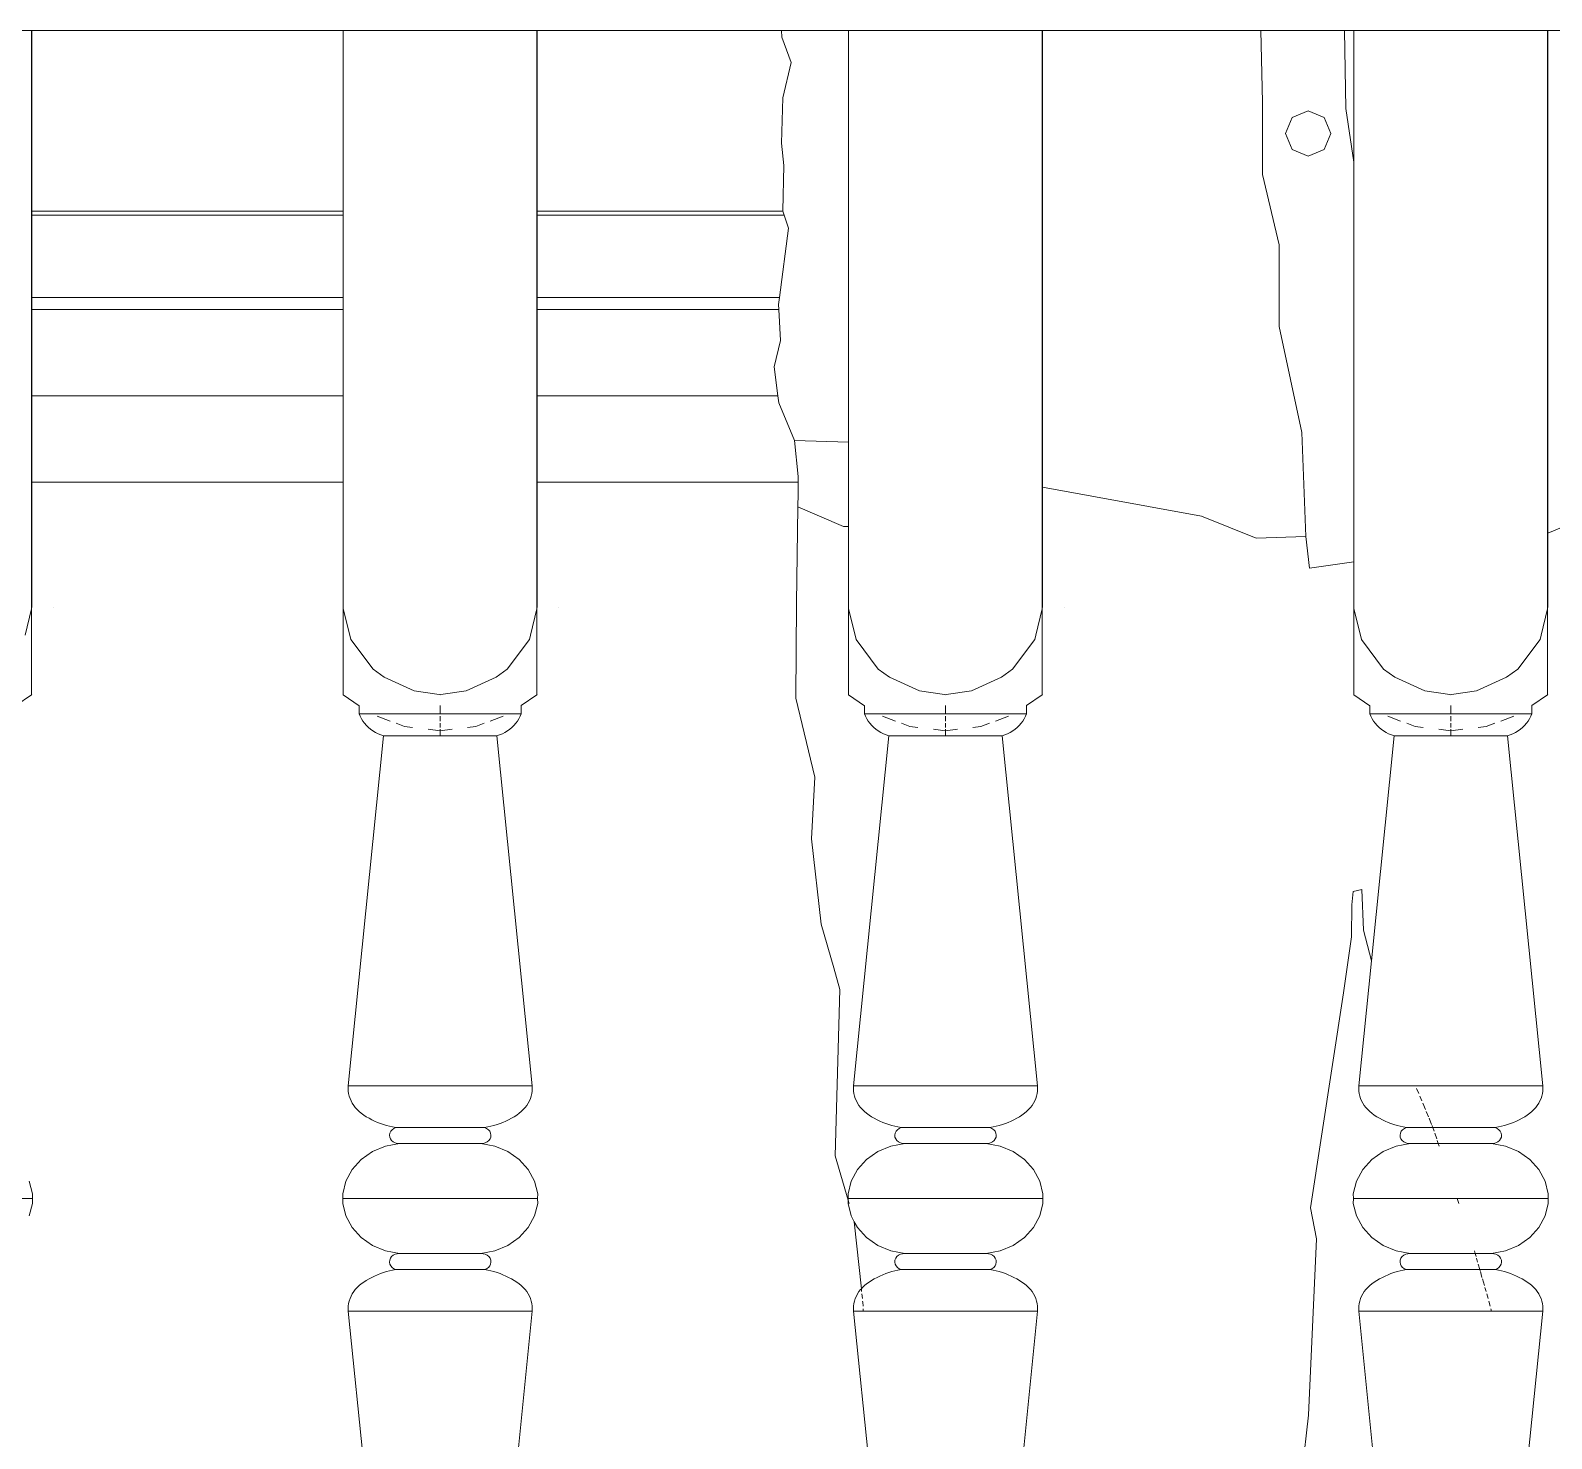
# Model space of a CAD drawing. Header units: inches. Extents: x 16.2 to 49.2, y 7.1 to 20.7.
# Drawn here: x 28.611 to 29.15, y 16.062 to 16.561 of the extents above; entities that cross this region are included whole.
import ezdxf

# ---------------------------------------------------------------- set-up
doc = ezdxf.new("R2010")
doc.units = ezdxf.units.IN
doc.header["$MEASUREMENT"] = 0
doc.layers.add('0inne_gulv', color=252, linetype='Continuous', lineweight=13)

# ---------------------------------------------------------------- blocks, each defined once
blk = doc.blocks.new('DEREK SMALL HOUSE fr')
for p, q in [((-5.17348, -1.63888), (-5.10487, -1.63888)), ((-5.10487, -1.63888), (-5.10481, -1.63888)), ((-5.10487, -1.7029), (-5.10487, -1.63888)), ((-5.10487, -1.63888), (-4.99439, -1.63888)), ((-5.10481, -1.63888), (-4.99439, -1.63888)), ((-5.10481, -1.7029), (-5.10481, -1.63888)), ((-5.10481, -1.84342), (-5.10481, -1.63888)), ((-4.99439, -1.7029), (-4.99439, -1.63888)), ((-4.99439, -1.63888), (-4.92577, -1.63888)), ((-4.92577, -1.63888), (-4.92572, -1.63888)), ((-4.92577, -1.7029), (-4.92577, -1.63888)), ((-4.92577, -1.63888), (-4.81529, -1.63888)), ((-4.92572, -1.63888), (-4.83914, -1.63888)), ((-4.92572, -1.7029), (-4.92572, -1.63888)), ((-4.92572, -1.84342), (-4.92572, -1.63888)), ((-4.83914, -1.63888), (-4.839, -1.64127)), ((-4.83914, -1.63888), (-4.81529, -1.63888)), ((-4.81529, -1.78472), (-4.81529, -1.63888)), ((-4.81529, -1.63888), (-4.74668, -1.63888)), ((-4.74668, -1.80068), (-4.74668, -1.63888)), ((-4.74668, -1.63888), (-4.74662, -1.63888)), ((-4.74668, -1.63888), (-4.6362, -1.63888)), ((-4.74662, -1.80069), (-4.74662, -1.63888)), ((-4.74662, -1.63888), (-4.66919, -1.63888)), ((-4.74662, -1.84342), (-4.74662, -1.63888)), ((-4.6686, -1.66427), (-4.66919, -1.63888)), ((-4.66919, -1.63888), (-4.63954, -1.63888)), ((-4.63911, -1.66651), (-4.63954, -1.63888)), ((-4.63954, -1.63888), (-4.6362, -1.63888)), ((-4.6362, -1.68554), (-4.6362, -1.63888)), ((-4.6362, -1.63888), (-4.56758, -1.63888)), ((-4.56758, -1.81703), (-4.56758, -1.63888)), ((-4.56758, -1.63888), (-4.56753, -1.63888)), ((-4.56758, -1.63888), (-4.4571, -1.63888)), ((-4.56753, -1.81701), (-4.56753, -1.63888)), ((-4.56753, -1.63888), (-4.46695, -1.63888)), ((-4.56753, -1.84342), (-4.56753, -1.63888)), ((-4.839, -1.64127), (-4.83565, -1.65029)), ((-4.83565, -1.65029), (-4.83867, -1.66275)), ((-4.83867, -1.66275), (-4.83908, -1.67878)), ((-4.66857, -1.68993), (-4.6686, -1.66427)), ((-4.66045, -1.67542), (-4.6581, -1.66975)), ((-4.6581, -1.66975), (-4.65243, -1.6674)), ((-4.65243, -1.6674), (-4.64676, -1.66975)), ((-4.64676, -1.66975), (-4.64441, -1.67542)), ((-4.6362, -1.68554), (-4.63911, -1.66651)), ((-4.6581, -1.68109), (-4.66045, -1.67542)), ((-4.64441, -1.67542), (-4.64676, -1.68109)), ((-4.83908, -1.67878), (-4.83829, -1.68676)), ((-4.65243, -1.68344), (-4.6581, -1.68109)), ((-4.64676, -1.68109), (-4.65243, -1.68344)), ((-4.83829, -1.68676), (-4.8386, -1.70279)), ((-4.6362, -1.8272), (-4.6362, -1.68554)), ((-4.66271, -1.7149), (-4.66857, -1.68993)), ((-5.10487, -1.7029), (-5.10481, -1.7029)), ((-5.10487, -1.70432), (-5.10487, -1.7029)), ((-5.10481, -1.7029), (-4.99439, -1.7029)), ((-5.10481, -1.70432), (-5.10481, -1.7029)), ((-4.99439, -1.70432), (-4.99439, -1.7029)), ((-4.92577, -1.7029), (-4.92572, -1.7029)), ((-4.92577, -1.70432), (-4.92577, -1.7029)), ((-4.92572, -1.7029), (-4.83857, -1.7029)), ((-4.92572, -1.70432), (-4.92572, -1.7029)), ((-4.8386, -1.70279), (-4.83857, -1.7029)), ((-4.83857, -1.7029), (-4.83812, -1.70432)), ((-5.10487, -1.70432), (-5.10481, -1.70432)), ((-5.10487, -1.73357), (-5.10487, -1.70432)), ((-5.10481, -1.70432), (-4.99439, -1.70432)), ((-5.10481, -1.73357), (-5.10481, -1.70432)), ((-4.99439, -1.73357), (-4.99439, -1.70432)), ((-4.92577, -1.70432), (-4.92572, -1.70432)), ((-4.92577, -1.73357), (-4.92577, -1.70432)), ((-4.92572, -1.70432), (-4.83812, -1.70432)), ((-4.92572, -1.73357), (-4.92572, -1.70432)), ((-4.83666, -1.70891), (-4.83983, -1.73357)), ((-4.83812, -1.70432), (-4.83666, -1.70891)), ((-4.66266, -1.74376), (-4.66271, -1.7149)), ((-5.10487, -1.73357), (-5.10481, -1.73357)), ((-5.10487, -1.73773), (-5.10487, -1.73357)), ((-5.10481, -1.73357), (-4.99439, -1.73357)), ((-5.10481, -1.73773), (-5.10481, -1.73357)), ((-4.99439, -1.73773), (-4.99439, -1.73357)), ((-4.92577, -1.73357), (-4.92572, -1.73357)), ((-4.92577, -1.73773), (-4.92577, -1.73357)), ((-4.92572, -1.73357), (-4.83983, -1.73357)), ((-4.92572, -1.73773), (-4.92572, -1.73357)), ((-4.83983, -1.73357), (-4.84013, -1.73594)), ((-4.84013, -1.73594), (-4.84003, -1.73773)), ((-5.10487, -1.73773), (-5.10481, -1.73773)), ((-5.10487, -1.76834), (-5.10487, -1.73773)), ((-5.10481, -1.73773), (-4.99439, -1.73773)), ((-5.10481, -1.76834), (-5.10481, -1.73773)), ((-4.99439, -1.76834), (-4.99439, -1.73773)), ((-4.92577, -1.73773), (-4.92572, -1.73773)), ((-4.92577, -1.76834), (-4.92577, -1.73773)), ((-4.92572, -1.73773), (-4.84003, -1.73773)), ((-4.92572, -1.76834), (-4.92572, -1.73773)), ((-4.84003, -1.73773), (-4.83943, -1.74875)), ((-4.65463, -1.7814), (-4.66266, -1.74376)), ((-4.83943, -1.74875), (-4.84169, -1.7581)), ((-4.84169, -1.7581), (-4.84037, -1.76834)), ((-5.10487, -1.76834), (-5.10481, -1.76834)), ((-5.10487, -1.79894), (-5.10487, -1.76834)), ((-5.10481, -1.76834), (-4.99439, -1.76834)), ((-5.10481, -1.79894), (-5.10481, -1.76834)), ((-4.99439, -1.79894), (-4.99439, -1.76834)), ((-4.92577, -1.76834), (-4.92572, -1.76834)), ((-4.92577, -1.79894), (-4.92577, -1.76834)), ((-4.92572, -1.76834), (-4.84037, -1.76834)), ((-4.92572, -1.79894), (-4.92572, -1.76834)), ((-4.84037, -1.76834), (-4.84004, -1.77082)), ((-4.84004, -1.77082), (-4.83452, -1.78415)), ((-4.83452, -1.78415), (-4.81529, -1.78472)), ((-4.83452, -1.78415), (-4.83315, -1.79691)), ((-4.65326, -1.81825), (-4.65463, -1.7814)), ((-4.81529, -1.81463), (-4.81529, -1.78472)), ((-5.10487, -1.79894), (-5.10481, -1.79894)), ((-5.10487, -1.84342), (-5.10487, -1.79894)), ((-5.10481, -1.79894), (-4.99439, -1.79894)), ((-5.10481, -1.84342), (-5.10481, -1.79894)), ((-4.99439, -1.79894), (-4.99439, -1.84371)), ((-4.92577, -1.79894), (-4.92572, -1.79894)), ((-4.92577, -1.84342), (-4.92577, -1.79894)), ((-4.92572, -1.79894), (-4.83317, -1.79894)), ((-4.92572, -1.84342), (-4.92572, -1.79894)), ((-4.83317, -1.79894), (-4.8332, -1.80311)), ((-4.83315, -1.79691), (-4.83317, -1.79894)), ((-4.74668, -1.80068), (-4.74662, -1.80069)), ((-4.74668, -1.84342), (-4.74668, -1.80068)), ((-4.74662, -1.80069), (-4.69021, -1.81098)), ((-4.74662, -1.84342), (-4.74662, -1.80069)), ((-4.56753, -1.81701), (-4.52243, -1.79848)), ((-4.8332, -1.80311), (-4.83331, -1.80766)), ((-4.83331, -1.80766), (-4.83382, -1.8418)), ((-4.83331, -1.80766), (-4.81711, -1.81463)), ((-4.69021, -1.81098), (-4.67089, -1.81881)), ((-4.81711, -1.81463), (-4.81529, -1.81463)), ((-4.81529, -1.81463), (-4.81529, -1.84371)), ((-4.67089, -1.81881), (-4.65326, -1.81825)), ((-4.65326, -1.81825), (-4.65189, -1.82939)), ((-4.56758, -1.81703), (-4.56753, -1.81701)), ((-4.56758, -1.84342), (-4.56758, -1.81703)), ((-4.56753, -1.84342), (-4.56753, -1.81701)), ((-4.65189, -1.82939), (-4.6362, -1.8272)), ((-4.6362, -1.8272), (-4.6362, -1.84371)), ((-5.10487, -1.8438), (-5.10716, -1.85321)), ((-5.10487, -1.84342), (-5.10488, -1.84349)), ((-5.10487, -1.84346), (-5.10488, -1.84349)), ((-5.10488, -1.84349), (-5.10487, -1.84361)), ((-5.10481, -1.84342), (-5.10487, -1.84342)), ((-5.10487, -1.84346), (-5.10487, -1.84342)), ((-5.10487, -1.84359), (-5.10487, -1.84342)), ((-5.10481, -1.84342), (-5.10487, -1.84342)), ((-5.10487, -1.84366), (-5.10487, -1.84359)), ((-5.10487, -1.84361), (-5.10487, -1.84366)), ((-5.10487, -1.84371), (-5.10487, -1.84366)), ((-5.10487, -1.8438), (-5.10487, -1.84371)), ((-5.10487, -1.87426), (-5.10487, -1.8438)), ((-5.10484, -1.84342), (-5.10481, -1.84342)), ((-5.09713, -1.84342), (-5.0971, -1.84342)), ((-4.99176, -1.85467), (-4.99439, -1.84371)), ((-4.99439, -1.87426), (-4.99439, -1.84371)), ((-4.92577, -1.8438), (-4.92807, -1.85321)), ((-4.92577, -1.84342), (-4.92579, -1.84349)), ((-4.92577, -1.84346), (-4.92579, -1.84349)), ((-4.92579, -1.84349), (-4.92577, -1.84361)), ((-4.92572, -1.84342), (-4.92577, -1.84342)), ((-4.92577, -1.84346), (-4.92577, -1.84342)), ((-4.92577, -1.84359), (-4.92577, -1.84342)), ((-4.92572, -1.84342), (-4.92577, -1.84342)), ((-4.92577, -1.84366), (-4.92577, -1.84359)), ((-4.92577, -1.84361), (-4.92577, -1.84366)), ((-4.92577, -1.84371), (-4.92577, -1.84366)), ((-4.92577, -1.8438), (-4.92577, -1.84371)), ((-4.92577, -1.87426), (-4.92577, -1.8438)), ((-4.92575, -1.84342), (-4.92572, -1.84342)), ((-4.91804, -1.84342), (-4.91801, -1.84342)), ((-4.83382, -1.8418), (-4.83405, -1.87547)), ((-4.81266, -1.85467), (-4.81529, -1.84371)), ((-4.81529, -1.87426), (-4.81529, -1.84371)), ((-4.74668, -1.8438), (-4.74897, -1.85321)), ((-4.74668, -1.84342), (-4.7467, -1.84349)), ((-4.74668, -1.84346), (-4.7467, -1.84349)), ((-4.7467, -1.84349), (-4.74668, -1.84361)), ((-4.74662, -1.84342), (-4.74668, -1.84342)), ((-4.74668, -1.84346), (-4.74668, -1.84342)), ((-4.74668, -1.84359), (-4.74668, -1.84342)), ((-4.74662, -1.84342), (-4.74668, -1.84342)), ((-4.74668, -1.84366), (-4.74668, -1.84359)), ((-4.74668, -1.84361), (-4.74668, -1.84366)), ((-4.74668, -1.84371), (-4.74668, -1.84366)), ((-4.74668, -1.8438), (-4.74668, -1.84371)), ((-4.74668, -1.87426), (-4.74668, -1.8438)), ((-4.74665, -1.84342), (-4.74662, -1.84342)), ((-4.73894, -1.84342), (-4.73891, -1.84342)), ((-4.63357, -1.85467), (-4.6362, -1.84371)), ((-4.6362, -1.87426), (-4.6362, -1.84371)), ((-4.56758, -1.8438), (-4.56988, -1.85321)), ((-4.56758, -1.84342), (-4.5676, -1.84349)), ((-4.56758, -1.84346), (-4.5676, -1.84349)), ((-4.5676, -1.84349), (-4.56758, -1.84361)), ((-4.56753, -1.84342), (-4.56758, -1.84342)), ((-4.56758, -1.84346), (-4.56758, -1.84342)), ((-4.56758, -1.84359), (-4.56758, -1.84342)), ((-4.56753, -1.84342), (-4.56758, -1.84342)), ((-4.56758, -1.84366), (-4.56758, -1.84359)), ((-4.56758, -1.84361), (-4.56758, -1.84366)), ((-4.56758, -1.84371), (-4.56758, -1.84366)), ((-4.56758, -1.8438), (-4.56758, -1.84371)), ((-4.56758, -1.87426), (-4.56758, -1.8438)), ((-4.56756, -1.84342), (-4.56753, -1.84342)), ((-4.99176, -1.85467), (-4.98387, -1.86519)), ((-4.92841, -1.85467), (-4.9363, -1.86519)), ((-4.92807, -1.85321), (-4.92841, -1.85467)), ((-4.81266, -1.85467), (-4.80478, -1.86519)), ((-4.74932, -1.85467), (-4.7572, -1.86519)), ((-4.74897, -1.85321), (-4.74932, -1.85467)), ((-4.63357, -1.85467), (-4.62568, -1.86519)), ((-4.57022, -1.85467), (-4.57811, -1.86519)), ((-4.56988, -1.85321), (-4.57022, -1.85467)), ((-5.10487, -1.85758), (-5.10481, -1.85758)), ((-4.92577, -1.85758), (-4.92572, -1.85758)), ((-4.74668, -1.85758), (-4.74662, -1.85758)), ((-4.56758, -1.85758), (-4.56753, -1.85758)), ((-4.98387, -1.86519), (-4.9799, -1.86804)), ((-4.94027, -1.86804), (-4.9363, -1.86519)), ((-4.80478, -1.86519), (-4.80081, -1.86804)), ((-4.76117, -1.86804), (-4.7572, -1.86519)), ((-4.62568, -1.86519), (-4.62171, -1.86804)), ((-4.58208, -1.86804), (-4.57811, -1.86519)), ((-4.9799, -1.86804), (-4.96928, -1.87285)), ((-4.94027, -1.86804), (-4.95089, -1.87285)), ((-4.80081, -1.86804), (-4.79019, -1.87285)), ((-4.76117, -1.86804), (-4.77179, -1.87285)), ((-4.62171, -1.86804), (-4.61109, -1.87285)), ((-4.58208, -1.86804), (-4.5927, -1.87285)), ((-5.11044, -1.8781), (-5.10487, -1.87426)), ((-5.10487, -1.87426), (-5.10482, -1.87422)), ((-4.99445, -1.87422), (-4.99439, -1.87426)), ((-4.99439, -1.87426), (-4.98876, -1.87815)), ((-4.96039, -1.87422), (-4.96928, -1.87285)), ((-4.96008, -1.87425), (-4.96039, -1.87422)), ((-4.96008, -1.87425), (-4.95978, -1.87422)), ((-4.96008, -1.87425), (-4.96008, -1.87422)), ((-4.95089, -1.87285), (-4.95978, -1.87422)), ((-4.93134, -1.8781), (-4.92577, -1.87426)), ((-4.92577, -1.87426), (-4.92572, -1.87422)), ((-4.83405, -1.87547), (-4.82723, -1.90351)), ((-4.81535, -1.87422), (-4.81529, -1.87426)), ((-4.81529, -1.87426), (-4.80967, -1.87815)), ((-4.78129, -1.87422), (-4.79019, -1.87285)), ((-4.78099, -1.87425), (-4.78129, -1.87422)), ((-4.78099, -1.87425), (-4.78069, -1.87422)), ((-4.78099, -1.87425), (-4.78099, -1.87422)), ((-4.77179, -1.87285), (-4.78069, -1.87422)), ((-4.75225, -1.8781), (-4.74668, -1.87426)), ((-4.74668, -1.87426), (-4.74663, -1.87422)), ((-4.63626, -1.87422), (-4.6362, -1.87426)), ((-4.6362, -1.87426), (-4.63057, -1.87815)), ((-4.6022, -1.87422), (-4.61109, -1.87285)), ((-4.6019, -1.87425), (-4.6022, -1.87422)), ((-4.6019, -1.87425), (-4.60159, -1.87422)), ((-4.6019, -1.87425), (-4.6019, -1.87422)), ((-4.5927, -1.87285), (-4.60159, -1.87422)), ((-4.57315, -1.8781), (-4.56758, -1.87426)), ((-4.56758, -1.87426), (-4.56753, -1.87422)), ((-4.98876, -1.87815), (-4.98876, -1.881)), ((-4.98876, -1.881), (-4.9884, -1.8819)), ((-4.98876, -1.881), (-4.96005, -1.881)), ((-4.96005, -1.87813), (-4.96005, -1.881)), ((-4.96005, -1.881), (-4.93134, -1.881)), ((-4.93134, -1.881), (-4.9317, -1.8819)), ((-4.93134, -1.8781), (-4.93134, -1.881)), ((-4.80967, -1.87815), (-4.80967, -1.881)), ((-4.80967, -1.881), (-4.8093, -1.8819)), ((-4.80967, -1.881), (-4.78096, -1.881)), ((-4.78096, -1.87813), (-4.78096, -1.881)), ((-4.78096, -1.881), (-4.75224, -1.881)), ((-4.75224, -1.881), (-4.75261, -1.8819)), ((-4.75225, -1.8781), (-4.75224, -1.881)), ((-4.63057, -1.87815), (-4.63057, -1.881)), ((-4.63057, -1.881), (-4.63021, -1.8819)), ((-4.63057, -1.881), (-4.60186, -1.881)), ((-4.60186, -1.87813), (-4.60186, -1.881)), ((-4.60186, -1.881), (-4.57315, -1.881)), ((-4.57315, -1.881), (-4.57351, -1.8819)), ((-4.57315, -1.8781), (-4.57315, -1.881)), ((-4.9884, -1.8819), (-4.98796, -1.88277)), ((-4.98796, -1.88277), (-4.98744, -1.8836)), ((-4.98744, -1.8836), (-4.98685, -1.8844)), ((-4.98685, -1.8844), (-4.9862, -1.88515)), ((-4.9862, -1.88515), (-4.98548, -1.88586)), ((-4.98548, -1.88586), (-4.98471, -1.88651)), ((-4.98471, -1.88651), (-4.98388, -1.88711)), ((-4.98241, -1.8819), (-4.97783, -1.8836)), ((-4.97569, -1.8844), (-4.97269, -1.88552)), ((-4.97269, -1.88552), (-4.96982, -1.88586)), ((-4.96433, -1.88651), (-4.96012, -1.88701)), ((-4.96005, -1.8836), (-4.96005, -1.8819)), ((-4.96005, -1.88586), (-4.96005, -1.8844)), ((-4.96005, -1.88701), (-4.96005, -1.88651)), ((-4.96005, -1.88887), (-4.96005, -1.88701)), ((-4.96004, -1.88701), (-4.95584, -1.88651)), ((-4.95035, -1.88586), (-4.94748, -1.88552)), ((-4.94748, -1.88552), (-4.94448, -1.8844)), ((-4.94234, -1.8836), (-4.93776, -1.8819)), ((-4.93539, -1.88651), (-4.93622, -1.88711)), ((-4.93462, -1.88586), (-4.93539, -1.88651)), ((-4.9339, -1.88515), (-4.93462, -1.88586)), ((-4.93325, -1.8844), (-4.9339, -1.88515)), ((-4.93266, -1.8836), (-4.93325, -1.8844)), ((-4.93214, -1.88277), (-4.93266, -1.8836)), ((-4.9317, -1.8819), (-4.93214, -1.88277)), ((-4.8093, -1.8819), (-4.80886, -1.88277)), ((-4.80886, -1.88277), (-4.80835, -1.8836)), ((-4.80835, -1.8836), (-4.80776, -1.8844)), ((-4.80776, -1.8844), (-4.80711, -1.88515)), ((-4.80711, -1.88515), (-4.80639, -1.88586)), ((-4.80639, -1.88586), (-4.80561, -1.88651)), ((-4.80561, -1.88651), (-4.80478, -1.88711)), ((-4.80331, -1.8819), (-4.79874, -1.8836)), ((-4.7966, -1.8844), (-4.7936, -1.88552)), ((-4.7936, -1.88552), (-4.79073, -1.88586)), ((-4.78523, -1.88651), (-4.78103, -1.88701)), ((-4.78096, -1.8836), (-4.78096, -1.8819)), ((-4.78096, -1.88586), (-4.78096, -1.8844)), ((-4.78096, -1.88701), (-4.78096, -1.88651)), ((-4.78096, -1.88887), (-4.78096, -1.88701)), ((-4.78095, -1.88701), (-4.77675, -1.88651)), ((-4.77125, -1.88586), (-4.76838, -1.88552)), ((-4.76838, -1.88552), (-4.76538, -1.8844)), ((-4.76324, -1.8836), (-4.75867, -1.8819)), ((-4.7563, -1.88651), (-4.75713, -1.88711)), ((-4.75552, -1.88586), (-4.7563, -1.88651)), ((-4.7548, -1.88515), (-4.75552, -1.88586)), ((-4.75415, -1.8844), (-4.7548, -1.88515)), ((-4.75356, -1.8836), (-4.75415, -1.8844)), ((-4.75305, -1.88277), (-4.75356, -1.8836)), ((-4.75261, -1.8819), (-4.75305, -1.88277)), ((-4.63021, -1.8819), (-4.62977, -1.88277)), ((-4.62977, -1.88277), (-4.62925, -1.8836)), ((-4.62925, -1.8836), (-4.62867, -1.8844)), ((-4.62867, -1.8844), (-4.62801, -1.88515)), ((-4.62801, -1.88515), (-4.6273, -1.88586)), ((-4.6273, -1.88586), (-4.62652, -1.88651)), ((-4.62652, -1.88651), (-4.62569, -1.88711)), ((-4.62422, -1.8819), (-4.61964, -1.8836)), ((-4.6175, -1.8844), (-4.6145, -1.88552)), ((-4.6145, -1.88552), (-4.61163, -1.88586)), ((-4.60614, -1.88651), (-4.60194, -1.88701)), ((-4.60186, -1.8836), (-4.60186, -1.8819)), ((-4.60186, -1.88586), (-4.60186, -1.8844)), ((-4.60186, -1.88701), (-4.59765, -1.88651)), ((-4.60186, -1.88701), (-4.60186, -1.88651)), ((-4.60186, -1.88887), (-4.60186, -1.88701)), ((-4.59216, -1.88586), (-4.58929, -1.88552)), ((-4.58929, -1.88552), (-4.58629, -1.8844)), ((-4.58415, -1.8836), (-4.57957, -1.8819)), ((-4.5772, -1.88651), (-4.57803, -1.88711)), ((-4.57643, -1.88586), (-4.5772, -1.88651)), ((-4.57571, -1.88515), (-4.57643, -1.88586)), ((-4.57506, -1.8844), (-4.57571, -1.88515)), ((-4.57447, -1.8836), (-4.57506, -1.8844)), ((-4.57395, -1.88277), (-4.57447, -1.8836)), ((-4.57351, -1.8819), (-4.57395, -1.88277)), ((-4.98012, -1.88887), (-4.99265, -2.01288)), ((-4.98388, -1.88711), (-4.983, -1.88765)), ((-4.983, -1.88765), (-4.98207, -1.88812)), ((-4.98207, -1.88812), (-4.98111, -1.88853)), ((-4.98111, -1.88853), (-4.98012, -1.88887)), ((-4.93998, -1.88887), (-4.98012, -1.88887)), ((-4.93899, -1.88853), (-4.93998, -1.88887)), ((-4.93998, -1.88887), (-4.92745, -2.01288)), ((-4.93803, -1.88812), (-4.93899, -1.88853)), ((-4.9371, -1.88765), (-4.93803, -1.88812)), ((-4.93622, -1.88711), (-4.9371, -1.88765)), ((-4.80102, -1.88887), (-4.81356, -2.01288)), ((-4.80478, -1.88711), (-4.8039, -1.88765)), ((-4.8039, -1.88765), (-4.80298, -1.88812)), ((-4.80298, -1.88812), (-4.80202, -1.88853)), ((-4.80202, -1.88853), (-4.80102, -1.88887)), ((-4.76089, -1.88887), (-4.80102, -1.88887)), ((-4.75989, -1.88853), (-4.76089, -1.88887)), ((-4.76089, -1.88887), (-4.74836, -2.01288)), ((-4.75893, -1.88812), (-4.75989, -1.88853)), ((-4.75801, -1.88765), (-4.75893, -1.88812)), ((-4.75713, -1.88711), (-4.75801, -1.88765)), ((-4.62193, -1.88887), (-4.62999, -1.96862)), ((-4.62569, -1.88711), (-4.62481, -1.88765)), ((-4.62481, -1.88765), (-4.62389, -1.88812)), ((-4.62389, -1.88812), (-4.62292, -1.88853)), ((-4.62292, -1.88853), (-4.62193, -1.88887)), ((-4.58179, -1.88887), (-4.62193, -1.88887)), ((-4.5808, -1.88853), (-4.58179, -1.88887)), ((-4.58179, -1.88887), (-4.56926, -2.01288)), ((-4.57984, -1.88812), (-4.5808, -1.88853)), ((-4.57891, -1.88765), (-4.57984, -1.88812)), ((-4.57803, -1.88711), (-4.57891, -1.88765)), ((-4.82723, -1.90351), (-4.82843, -1.92534)), ((-4.82843, -1.92534), (-4.82508, -1.95562)), ((-4.63692, -1.94876), (-4.63648, -1.94397)), ((-4.63648, -1.94397), (-4.63334, -1.94329)), ((-4.63334, -1.94329), (-4.63277, -1.95774)), ((-4.63705, -1.96001), (-4.63692, -1.94876)), ((-4.82508, -1.95562), (-4.82055, -1.971)), ((-4.63993, -1.97996), (-4.63705, -1.96001)), ((-4.63277, -1.95774), (-4.62999, -1.96862)), ((-4.82055, -1.971), (-4.81844, -1.97874)), ((-4.62999, -1.96862), (-4.63446, -2.01288)), ((-4.81844, -1.97874), (-4.82007, -2.03772)), ((-4.65162, -2.05603), (-4.63993, -1.97996)), ((-4.99265, -2.01288), (-4.99268, -2.01379)), ((-4.99268, -2.01379), (-4.99264, -2.0147)), ((-4.99265, -2.01288), (-4.92745, -2.01288)), ((-4.99264, -2.0147), (-4.99251, -2.0156)), ((-4.99251, -2.0156), (-4.9923, -2.0165)), ((-4.92759, -2.0156), (-4.9278, -2.0165)), ((-4.92746, -2.0147), (-4.92759, -2.0156)), ((-4.92742, -2.01379), (-4.92746, -2.0147)), ((-4.92745, -2.01288), (-4.92742, -2.01379)), ((-4.81356, -2.01288), (-4.81359, -2.01379)), ((-4.81359, -2.01379), (-4.81354, -2.0147)), ((-4.81356, -2.01288), (-4.74836, -2.01288)), ((-4.81354, -2.0147), (-4.81341, -2.0156)), ((-4.81341, -2.0156), (-4.81321, -2.0165)), ((-4.7485, -2.0156), (-4.7487, -2.0165)), ((-4.74837, -2.0147), (-4.7485, -2.0156)), ((-4.74832, -2.01379), (-4.74837, -2.0147)), ((-4.74836, -2.01288), (-4.74832, -2.01379)), ((-4.63446, -2.01288), (-4.63449, -2.01379)), ((-4.63449, -2.01379), (-4.63445, -2.0147)), ((-4.63446, -2.01288), (-4.56926, -2.01288)), ((-4.63445, -2.0147), (-4.63432, -2.0156)), ((-4.63432, -2.0156), (-4.63411, -2.0165)), ((-4.61397, -2.01379), (-4.61321, -2.0156)), ((-4.5694, -2.0156), (-4.56961, -2.0165)), ((-4.56927, -2.0147), (-4.5694, -2.0156)), ((-4.56923, -2.01379), (-4.56927, -2.0147)), ((-4.56926, -2.01288), (-4.56923, -2.01379)), ((-4.9923, -2.0165), (-4.99202, -2.01737)), ((-4.99202, -2.01737), (-4.99166, -2.01822)), ((-4.99166, -2.01822), (-4.99122, -2.01904)), ((-4.99122, -2.01904), (-4.99071, -2.01983)), ((-4.99071, -2.01983), (-4.99014, -2.02059)), ((-4.99014, -2.02059), (-4.9895, -2.02129)), ((-4.9895, -2.02129), (-4.9888, -2.02195)), ((-4.9306, -2.02129), (-4.9313, -2.02195)), ((-4.92996, -2.02059), (-4.9306, -2.02129)), ((-4.92939, -2.01983), (-4.92996, -2.02059)), ((-4.92888, -2.01904), (-4.92939, -2.01983)), ((-4.92844, -2.01822), (-4.92888, -2.01904)), ((-4.92808, -2.01737), (-4.92844, -2.01822)), ((-4.9278, -2.0165), (-4.92808, -2.01737)), ((-4.81321, -2.0165), (-4.81292, -2.01737)), ((-4.81292, -2.01737), (-4.81256, -2.01822)), ((-4.81256, -2.01822), (-4.81213, -2.01904)), ((-4.81213, -2.01904), (-4.81162, -2.01983)), ((-4.81162, -2.01983), (-4.81105, -2.02059)), ((-4.81105, -2.02059), (-4.81041, -2.02129)), ((-4.81041, -2.02129), (-4.80971, -2.02195)), ((-4.7515, -2.02129), (-4.7522, -2.02195)), ((-4.75087, -2.02059), (-4.7515, -2.02129)), ((-4.75029, -2.01983), (-4.75087, -2.02059)), ((-4.74978, -2.01904), (-4.75029, -2.01983)), ((-4.74935, -2.01822), (-4.74978, -2.01904)), ((-4.74899, -2.01737), (-4.74935, -2.01822)), ((-4.7487, -2.0165), (-4.74899, -2.01737)), ((-4.63411, -2.0165), (-4.63383, -2.01737)), ((-4.63383, -2.01737), (-4.63347, -2.01822)), ((-4.63347, -2.01822), (-4.63303, -2.01904)), ((-4.63303, -2.01904), (-4.63253, -2.01983)), ((-4.63253, -2.01983), (-4.63195, -2.02059)), ((-4.63195, -2.02059), (-4.63131, -2.02129)), ((-4.63131, -2.02129), (-4.63061, -2.02195)), ((-4.61284, -2.0165), (-4.61213, -2.01822)), ((-4.61178, -2.01904), (-4.61085, -2.02129)), ((-4.57241, -2.02129), (-4.57311, -2.02195)), ((-4.57177, -2.02059), (-4.57241, -2.02129)), ((-4.5712, -2.01983), (-4.57177, -2.02059)), ((-4.57069, -2.01904), (-4.5712, -2.01983)), ((-4.57026, -2.01822), (-4.57069, -2.01904)), ((-4.56989, -2.01737), (-4.57026, -2.01822)), ((-4.56961, -2.0165), (-4.56989, -2.01737)), ((-4.9888, -2.02195), (-4.98805, -2.02256)), ((-4.98805, -2.02256), (-4.98716, -2.0232)), ((-4.98716, -2.0232), (-4.98624, -2.0238)), ((-4.98624, -2.0238), (-4.98529, -2.02436)), ((-4.98529, -2.02436), (-4.98431, -2.02488)), ((-4.98431, -2.02488), (-4.98331, -2.02537)), ((-4.98331, -2.02537), (-4.98229, -2.02582)), ((-4.98229, -2.02582), (-4.98125, -2.02623)), ((-4.98125, -2.02623), (-4.98019, -2.02659)), ((-4.98019, -2.02659), (-4.97911, -2.02692)), ((-4.97911, -2.02692), (-4.97802, -2.0272)), ((-4.97802, -2.0272), (-4.97692, -2.02744)), ((-4.94208, -2.0272), (-4.94318, -2.02744)), ((-4.94099, -2.02692), (-4.94208, -2.0272)), ((-4.93991, -2.02659), (-4.94099, -2.02692)), ((-4.93885, -2.02623), (-4.93991, -2.02659)), ((-4.93781, -2.02582), (-4.93885, -2.02623)), ((-4.93679, -2.02537), (-4.93781, -2.02582)), ((-4.93579, -2.02488), (-4.93679, -2.02537)), ((-4.93481, -2.02436), (-4.93579, -2.02488)), ((-4.93386, -2.0238), (-4.93481, -2.02436)), ((-4.93294, -2.0232), (-4.93386, -2.0238)), ((-4.93205, -2.02256), (-4.93294, -2.0232)), ((-4.9313, -2.02195), (-4.93205, -2.02256)), ((-4.80971, -2.02195), (-4.80895, -2.02256)), ((-4.80895, -2.02256), (-4.80806, -2.0232)), ((-4.80806, -2.0232), (-4.80714, -2.0238)), ((-4.80714, -2.0238), (-4.80619, -2.02436)), ((-4.80619, -2.02436), (-4.80522, -2.02488)), ((-4.80522, -2.02488), (-4.80422, -2.02537)), ((-4.80422, -2.02537), (-4.8032, -2.02582)), ((-4.8032, -2.02582), (-4.80216, -2.02623)), ((-4.80216, -2.02623), (-4.8011, -2.02659)), ((-4.8011, -2.02659), (-4.80002, -2.02692)), ((-4.80002, -2.02692), (-4.79893, -2.0272)), ((-4.79893, -2.0272), (-4.79782, -2.02744)), ((-4.76298, -2.0272), (-4.76409, -2.02744)), ((-4.76189, -2.02692), (-4.76298, -2.0272)), ((-4.76081, -2.02659), (-4.76189, -2.02692)), ((-4.75975, -2.02623), (-4.76081, -2.02659)), ((-4.75871, -2.02582), (-4.75975, -2.02623)), ((-4.75769, -2.02537), (-4.75871, -2.02582)), ((-4.75669, -2.02488), (-4.75769, -2.02537)), ((-4.75572, -2.02436), (-4.75669, -2.02488)), ((-4.75477, -2.0238), (-4.75572, -2.02436)), ((-4.75385, -2.0232), (-4.75477, -2.0238)), ((-4.75296, -2.02256), (-4.75385, -2.0232)), ((-4.7522, -2.02195), (-4.75296, -2.02256)), ((-4.63061, -2.02195), (-4.62986, -2.02256)), ((-4.62986, -2.02256), (-4.62897, -2.0232)), ((-4.62897, -2.0232), (-4.62805, -2.0238)), ((-4.62805, -2.0238), (-4.6271, -2.02436)), ((-4.6271, -2.02436), (-4.62612, -2.02488)), ((-4.62612, -2.02488), (-4.62513, -2.02537)), ((-4.62513, -2.02537), (-4.6241, -2.02582)), ((-4.6241, -2.02582), (-4.62306, -2.02623)), ((-4.62306, -2.02623), (-4.622, -2.02659)), ((-4.622, -2.02659), (-4.62092, -2.02692)), ((-4.62092, -2.02692), (-4.61983, -2.0272)), ((-4.61983, -2.0272), (-4.61873, -2.02744)), ((-4.61058, -2.02195), (-4.60981, -2.0238)), ((-4.60958, -2.02436), (-4.60865, -2.02659)), ((-4.60852, -2.02692), (-4.60841, -2.02717)), ((-4.60841, -2.02717), (-4.60825, -2.02764)), ((-4.58389, -2.0272), (-4.58499, -2.02744)), ((-4.5828, -2.02692), (-4.58389, -2.0272)), ((-4.58172, -2.02659), (-4.5828, -2.02692)), ((-4.58066, -2.02623), (-4.58172, -2.02659)), ((-4.57962, -2.02582), (-4.58066, -2.02623)), ((-4.5786, -2.02537), (-4.57962, -2.02582)), ((-4.5776, -2.02488), (-4.5786, -2.02537)), ((-4.57662, -2.02436), (-4.5776, -2.02488)), ((-4.57567, -2.0238), (-4.57662, -2.02436)), ((-4.57475, -2.0232), (-4.57567, -2.0238)), ((-4.57386, -2.02256), (-4.57475, -2.0232)), ((-4.57311, -2.02195), (-4.57386, -2.02256)), ((-4.9779, -2.0296), (-4.97802, -2.0303)), ((-4.97802, -2.0303), (-4.97796, -2.031)), ((-4.97796, -2.031), (-4.9777, -2.03167)), ((-4.97759, -2.02895), (-4.9779, -2.0296)), ((-4.9777, -2.03167), (-4.97728, -2.03227)), ((-4.97712, -2.02839), (-4.97759, -2.02895)), ((-4.97728, -2.03227), (-4.97671, -2.03275)), ((-4.97651, -2.02794), (-4.97712, -2.02839)), ((-4.97692, -2.02744), (-4.9758, -2.02764)), ((-4.9758, -2.02764), (-4.97651, -2.02794)), ((-4.9758, -2.02764), (-4.9443, -2.02764)), ((-4.94318, -2.02744), (-4.9443, -2.02764)), ((-4.9443, -2.02764), (-4.94359, -2.02794)), ((-4.94359, -2.02794), (-4.94298, -2.02839)), ((-4.94282, -2.03227), (-4.94339, -2.03275)), ((-4.94298, -2.02839), (-4.94251, -2.02895)), ((-4.9424, -2.03167), (-4.94282, -2.03227)), ((-4.94251, -2.02895), (-4.9422, -2.0296)), ((-4.94214, -2.031), (-4.9424, -2.03167)), ((-4.9422, -2.0296), (-4.94208, -2.0303)), ((-4.94208, -2.0303), (-4.94214, -2.031)), ((-4.79881, -2.0296), (-4.79893, -2.0303)), ((-4.79893, -2.0303), (-4.79886, -2.031)), ((-4.79886, -2.031), (-4.79861, -2.03167)), ((-4.7985, -2.02895), (-4.79881, -2.0296)), ((-4.79861, -2.03167), (-4.79819, -2.03227)), ((-4.79803, -2.02839), (-4.7985, -2.02895)), ((-4.79819, -2.03227), (-4.79762, -2.03275)), ((-4.79742, -2.02794), (-4.79803, -2.02839)), ((-4.79782, -2.02744), (-4.79671, -2.02764)), ((-4.79671, -2.02764), (-4.79742, -2.02794)), ((-4.79671, -2.02764), (-4.7652, -2.02764)), ((-4.76409, -2.02744), (-4.7652, -2.02764)), ((-4.7652, -2.02764), (-4.76449, -2.02794)), ((-4.76449, -2.02794), (-4.76388, -2.02839)), ((-4.76373, -2.03227), (-4.7643, -2.03275)), ((-4.76388, -2.02839), (-4.76341, -2.02895)), ((-4.7633, -2.03167), (-4.76373, -2.03227)), ((-4.76341, -2.02895), (-4.76311, -2.0296)), ((-4.76305, -2.031), (-4.7633, -2.03167)), ((-4.76311, -2.0296), (-4.76298, -2.0303)), ((-4.76298, -2.0303), (-4.76305, -2.031)), ((-4.61971, -2.0296), (-4.61983, -2.0303)), ((-4.61983, -2.0303), (-4.61977, -2.031)), ((-4.61977, -2.031), (-4.61952, -2.03167)), ((-4.6194, -2.02895), (-4.61971, -2.0296)), ((-4.61952, -2.03167), (-4.61909, -2.03227)), ((-4.61893, -2.02839), (-4.6194, -2.02895)), ((-4.61909, -2.03227), (-4.61852, -2.03275)), ((-4.61832, -2.02794), (-4.61893, -2.02839)), ((-4.61873, -2.02744), (-4.61761, -2.02764)), ((-4.61761, -2.02764), (-4.61832, -2.02794)), ((-4.61761, -2.02764), (-4.60825, -2.02764)), ((-4.60825, -2.02764), (-4.6078, -2.02895)), ((-4.60825, -2.02764), (-4.58611, -2.02764)), ((-4.60757, -2.0296), (-4.60686, -2.03167)), ((-4.60666, -2.03227), (-4.6063, -2.03331)), ((-4.58499, -2.02744), (-4.58611, -2.02764)), ((-4.58611, -2.02764), (-4.5854, -2.02794)), ((-4.5854, -2.02794), (-4.58479, -2.02839)), ((-4.58463, -2.03227), (-4.5852, -2.03275)), ((-4.58479, -2.02839), (-4.58432, -2.02895)), ((-4.58421, -2.03167), (-4.58463, -2.03227)), ((-4.58432, -2.02895), (-4.58401, -2.0296)), ((-4.58395, -2.031), (-4.58421, -2.03167)), ((-4.58401, -2.0296), (-4.58389, -2.0303)), ((-4.58389, -2.0303), (-4.58395, -2.031)), ((-4.98407, -2.03617), (-4.98808, -2.03898)), ((-4.97946, -2.03424), (-4.98407, -2.03617)), ((-4.97448, -2.03331), (-4.97946, -2.03424)), ((-4.97671, -2.03275), (-4.97603, -2.0331)), ((-4.97603, -2.0331), (-4.97527, -2.03329)), ((-4.97527, -2.03329), (-4.97448, -2.03331)), ((-4.97448, -2.03331), (-4.94562, -2.03331)), ((-4.94483, -2.03329), (-4.94562, -2.03331)), ((-4.94562, -2.03331), (-4.94064, -2.03424)), ((-4.94407, -2.0331), (-4.94483, -2.03329)), ((-4.94339, -2.03275), (-4.94407, -2.0331)), ((-4.94064, -2.03424), (-4.93603, -2.03617)), ((-4.93603, -2.03617), (-4.93202, -2.03898)), ((-4.82007, -2.03772), (-4.8155, -2.05338)), ((-4.80498, -2.03617), (-4.80898, -2.03898)), ((-4.80037, -2.03424), (-4.80498, -2.03617)), ((-4.79539, -2.03331), (-4.80037, -2.03424)), ((-4.79762, -2.03275), (-4.79693, -2.0331)), ((-4.79693, -2.0331), (-4.79617, -2.03329)), ((-4.79617, -2.03329), (-4.79539, -2.03331)), ((-4.79539, -2.03331), (-4.76652, -2.03331)), ((-4.76574, -2.03329), (-4.76652, -2.03331)), ((-4.76652, -2.03331), (-4.76155, -2.03424)), ((-4.76498, -2.0331), (-4.76574, -2.03329)), ((-4.7643, -2.03275), (-4.76498, -2.0331)), ((-4.76155, -2.03424), (-4.75693, -2.03617)), ((-4.75693, -2.03617), (-4.75293, -2.03898)), ((-4.62588, -2.03617), (-4.62989, -2.03898)), ((-4.62127, -2.03424), (-4.62588, -2.03617)), ((-4.61629, -2.03331), (-4.62127, -2.03424)), ((-4.61852, -2.03275), (-4.61784, -2.0331)), ((-4.61784, -2.0331), (-4.61708, -2.03329)), ((-4.61708, -2.03329), (-4.61629, -2.03331)), ((-4.61629, -2.03331), (-4.6063, -2.03331)), ((-4.6063, -2.03331), (-4.60598, -2.03424)), ((-4.6063, -2.03331), (-4.58743, -2.03331)), ((-4.58664, -2.03329), (-4.58743, -2.03331)), ((-4.58743, -2.03331), (-4.58245, -2.03424)), ((-4.58589, -2.0331), (-4.58664, -2.03329)), ((-4.5852, -2.03275), (-4.58589, -2.0331)), ((-4.58245, -2.03424), (-4.57784, -2.03617)), ((-4.57784, -2.03617), (-4.57383, -2.03898)), ((-4.99127, -2.04253), (-4.99348, -2.04664)), ((-4.98808, -2.03898), (-4.99127, -2.04253)), ((-4.93202, -2.03898), (-4.92883, -2.04253)), ((-4.92883, -2.04253), (-4.92662, -2.04664)), ((-4.81218, -2.04253), (-4.81439, -2.04664)), ((-4.80898, -2.03898), (-4.81218, -2.04253)), ((-4.75293, -2.03898), (-4.74973, -2.04253)), ((-4.74973, -2.04253), (-4.74752, -2.04664)), ((-4.63308, -2.04253), (-4.63529, -2.04664)), ((-4.62989, -2.03898), (-4.63308, -2.04253)), ((-4.57383, -2.03898), (-4.57064, -2.04253)), ((-4.57064, -2.04253), (-4.56843, -2.04664)), ((-5.10571, -2.04664), (-5.1046, -2.05109)), ((-4.99348, -2.04664), (-4.9946, -2.05109)), ((-4.92662, -2.04664), (-4.9255, -2.05109)), ((-4.81439, -2.04664), (-4.8155, -2.05109)), ((-4.74752, -2.04664), (-4.74641, -2.05109)), ((-4.63529, -2.04664), (-4.63641, -2.05109)), ((-4.56843, -2.04664), (-4.56731, -2.05109)), ((-5.10461, -2.05281), (-5.17368, -2.05281)), ((-5.1046, -2.05109), (-5.10461, -2.05281)), ((-5.1046, -2.05452), (-5.10461, -2.05281)), ((-4.9946, -2.05109), (-4.99459, -2.05281)), ((-4.9946, -2.05452), (-4.99459, -2.05281)), ((-4.92551, -2.05281), (-4.99459, -2.05281)), ((-4.9255, -2.05109), (-4.92551, -2.05281)), ((-4.9255, -2.05452), (-4.92551, -2.05281)), ((-4.8155, -2.05109), (-4.81549, -2.05281)), ((-4.8155, -2.05338), (-4.81549, -2.05281)), ((-4.8155, -2.05338), (-4.81516, -2.05452)), ((-4.8155, -2.05452), (-4.8155, -2.05338)), ((-4.74642, -2.05281), (-4.81549, -2.05281)), ((-4.74641, -2.05109), (-4.74642, -2.05281)), ((-4.74641, -2.05452), (-4.74642, -2.05281)), ((-4.63641, -2.05109), (-4.6364, -2.05281)), ((-4.63641, -2.05452), (-4.6364, -2.05281)), ((-4.59958, -2.05281), (-4.6364, -2.05281)), ((-4.59958, -2.05281), (-4.59899, -2.05452)), ((-4.59958, -2.05281), (-4.56733, -2.05281)), ((-4.56731, -2.05109), (-4.56733, -2.05281)), ((-4.56731, -2.05452), (-4.56733, -2.05281)), ((-5.10571, -2.05898), (-5.1046, -2.05452)), ((-4.99348, -2.05898), (-4.9946, -2.05452)), ((-4.99127, -2.06309), (-4.99348, -2.05898)), ((-4.92883, -2.06309), (-4.92662, -2.05898)), ((-4.92662, -2.05898), (-4.9255, -2.05452)), ((-4.81439, -2.05898), (-4.8155, -2.05452)), ((-4.81331, -2.06099), (-4.81439, -2.05898)), ((-4.74973, -2.06309), (-4.74752, -2.05898)), ((-4.74752, -2.05898), (-4.74641, -2.05452)), ((-4.64947, -2.06704), (-4.65162, -2.05603)), ((-4.63529, -2.05898), (-4.63641, -2.05452)), ((-4.63308, -2.06309), (-4.63529, -2.05898)), ((-4.57064, -2.06309), (-4.56843, -2.05898)), ((-4.56843, -2.05898), (-4.56731, -2.05452)), ((-4.98808, -2.06664), (-4.99127, -2.06309)), ((-4.93202, -2.06664), (-4.92883, -2.06309)), ((-4.81331, -2.06099), (-4.81079, -2.08474)), ((-4.81218, -2.06309), (-4.81331, -2.06099)), ((-4.80898, -2.06664), (-4.81218, -2.06309)), ((-4.75293, -2.06664), (-4.74973, -2.06309)), ((-4.62989, -2.06664), (-4.63308, -2.06309)), ((-4.57383, -2.06664), (-4.57064, -2.06309)), ((-4.98407, -2.06945), (-4.98808, -2.06664)), ((-4.97946, -2.07137), (-4.98407, -2.06945)), ((-4.94064, -2.07137), (-4.93603, -2.06945)), ((-4.93603, -2.06945), (-4.93202, -2.06664)), ((-4.80498, -2.06945), (-4.80898, -2.06664)), ((-4.80037, -2.07137), (-4.80498, -2.06945)), ((-4.76155, -2.07137), (-4.75693, -2.06945)), ((-4.75693, -2.06945), (-4.75293, -2.06664)), ((-4.65232, -2.12951), (-4.64947, -2.06704)), ((-4.62588, -2.06945), (-4.62989, -2.06664)), ((-4.62127, -2.07137), (-4.62588, -2.06945)), ((-4.58245, -2.07137), (-4.57784, -2.06945)), ((-4.57784, -2.06945), (-4.57383, -2.06664)), ((-4.97448, -2.07231), (-4.97946, -2.07137)), ((-4.97802, -2.07532), (-4.97796, -2.07461)), ((-4.9779, -2.07601), (-4.97802, -2.07532)), ((-4.97796, -2.07461), (-4.9777, -2.07395)), ((-4.9777, -2.07395), (-4.97728, -2.07335)), ((-4.97728, -2.07335), (-4.97671, -2.07287)), ((-4.97671, -2.07287), (-4.97603, -2.07252)), ((-4.97603, -2.07252), (-4.97527, -2.07233)), ((-4.97527, -2.07233), (-4.97448, -2.07231)), ((-4.94562, -2.07231), (-4.97448, -2.07231)), ((-4.94562, -2.07231), (-4.94064, -2.07137)), ((-4.94483, -2.07233), (-4.94562, -2.07231)), ((-4.94407, -2.07252), (-4.94483, -2.07233)), ((-4.94339, -2.07287), (-4.94407, -2.07252)), ((-4.94282, -2.07335), (-4.94339, -2.07287)), ((-4.9424, -2.07395), (-4.94282, -2.07335)), ((-4.94214, -2.07461), (-4.9424, -2.07395)), ((-4.9422, -2.07601), (-4.94208, -2.07532)), ((-4.94208, -2.07532), (-4.94214, -2.07461)), ((-4.79539, -2.07231), (-4.80037, -2.07137)), ((-4.79893, -2.07532), (-4.79886, -2.07461)), ((-4.79881, -2.07601), (-4.79893, -2.07532)), ((-4.79886, -2.07461), (-4.79861, -2.07395)), ((-4.79861, -2.07395), (-4.79819, -2.07335)), ((-4.79819, -2.07335), (-4.79762, -2.07287)), ((-4.79762, -2.07287), (-4.79693, -2.07252)), ((-4.79693, -2.07252), (-4.79617, -2.07233)), ((-4.79617, -2.07233), (-4.79539, -2.07231)), ((-4.76652, -2.07231), (-4.79539, -2.07231)), ((-4.76652, -2.07231), (-4.76155, -2.07137)), ((-4.76574, -2.07233), (-4.76652, -2.07231)), ((-4.76498, -2.07252), (-4.76574, -2.07233)), ((-4.7643, -2.07287), (-4.76498, -2.07252)), ((-4.76373, -2.07335), (-4.7643, -2.07287)), ((-4.7633, -2.07395), (-4.76373, -2.07335)), ((-4.76305, -2.07461), (-4.7633, -2.07395)), ((-4.76311, -2.07601), (-4.76298, -2.07532)), ((-4.76298, -2.07532), (-4.76305, -2.07461)), ((-4.61629, -2.07231), (-4.62127, -2.07137)), ((-4.61983, -2.07532), (-4.61977, -2.07461)), ((-4.61971, -2.07601), (-4.61983, -2.07532)), ((-4.61977, -2.07461), (-4.61952, -2.07395)), ((-4.61952, -2.07395), (-4.61909, -2.07335)), ((-4.61909, -2.07335), (-4.61852, -2.07287)), ((-4.61852, -2.07287), (-4.61784, -2.07252)), ((-4.61784, -2.07252), (-4.61708, -2.07233)), ((-4.61708, -2.07233), (-4.61629, -2.07231)), ((-4.59321, -2.07231), (-4.61629, -2.07231)), ((-4.59347, -2.07137), (-4.59321, -2.07231)), ((-4.59321, -2.07231), (-4.59291, -2.07335)), ((-4.58743, -2.07231), (-4.59321, -2.07231)), ((-4.59274, -2.07395), (-4.59235, -2.07532)), ((-4.58743, -2.07231), (-4.58245, -2.07137)), ((-4.58664, -2.07233), (-4.58743, -2.07231)), ((-4.58589, -2.07252), (-4.58664, -2.07233)), ((-4.5852, -2.07287), (-4.58589, -2.07252)), ((-4.58463, -2.07335), (-4.5852, -2.07287)), ((-4.58421, -2.07395), (-4.58463, -2.07335)), ((-4.58395, -2.07461), (-4.58421, -2.07395)), ((-4.58401, -2.07601), (-4.58389, -2.07532)), ((-4.58389, -2.07532), (-4.58395, -2.07461)), ((-4.98529, -2.08126), (-4.98431, -2.08073)), ((-4.98431, -2.08073), (-4.98331, -2.08025)), ((-4.98331, -2.08025), (-4.98229, -2.0798)), ((-4.98229, -2.0798), (-4.98125, -2.07939)), ((-4.98125, -2.07939), (-4.98019, -2.07902)), ((-4.98019, -2.07902), (-4.97911, -2.0787)), ((-4.97911, -2.0787), (-4.97802, -2.07842)), ((-4.97802, -2.07842), (-4.97692, -2.07817)), ((-4.97759, -2.07666), (-4.9779, -2.07601)), ((-4.97712, -2.07723), (-4.97759, -2.07666)), ((-4.97651, -2.07768), (-4.97712, -2.07723)), ((-4.97692, -2.07817), (-4.9758, -2.07798)), ((-4.9758, -2.07798), (-4.97651, -2.07768)), ((-4.9443, -2.07798), (-4.9758, -2.07798)), ((-4.9443, -2.07798), (-4.94359, -2.07768)), ((-4.94318, -2.07817), (-4.9443, -2.07798)), ((-4.94359, -2.07768), (-4.94298, -2.07723)), ((-4.94208, -2.07842), (-4.94318, -2.07817)), ((-4.94298, -2.07723), (-4.94251, -2.07666)), ((-4.94251, -2.07666), (-4.9422, -2.07601)), ((-4.94099, -2.0787), (-4.94208, -2.07842)), ((-4.93991, -2.07902), (-4.94099, -2.0787)), ((-4.93885, -2.07939), (-4.93991, -2.07902)), ((-4.93781, -2.0798), (-4.93885, -2.07939)), ((-4.93679, -2.08025), (-4.93781, -2.0798)), ((-4.93579, -2.08073), (-4.93679, -2.08025)), ((-4.93481, -2.08126), (-4.93579, -2.08073)), ((-4.80619, -2.08126), (-4.80522, -2.08073)), ((-4.80522, -2.08073), (-4.80422, -2.08025)), ((-4.80422, -2.08025), (-4.8032, -2.0798)), ((-4.8032, -2.0798), (-4.80216, -2.07939)), ((-4.80216, -2.07939), (-4.8011, -2.07902)), ((-4.8011, -2.07902), (-4.80002, -2.0787)), ((-4.80002, -2.0787), (-4.79893, -2.07842)), ((-4.79893, -2.07842), (-4.79782, -2.07817)), ((-4.7985, -2.07666), (-4.79881, -2.07601)), ((-4.79803, -2.07723), (-4.7985, -2.07666)), ((-4.79742, -2.07768), (-4.79803, -2.07723)), ((-4.79782, -2.07817), (-4.79671, -2.07798)), ((-4.79671, -2.07798), (-4.79742, -2.07768)), ((-4.7652, -2.07798), (-4.79671, -2.07798)), ((-4.7652, -2.07798), (-4.76449, -2.07768)), ((-4.76409, -2.07817), (-4.7652, -2.07798)), ((-4.76449, -2.07768), (-4.76388, -2.07723)), ((-4.76298, -2.07842), (-4.76409, -2.07817)), ((-4.76388, -2.07723), (-4.76341, -2.07666)), ((-4.76341, -2.07666), (-4.76311, -2.07601)), ((-4.76189, -2.0787), (-4.76298, -2.07842)), ((-4.76081, -2.07902), (-4.76189, -2.0787)), ((-4.75975, -2.07939), (-4.76081, -2.07902)), ((-4.75871, -2.0798), (-4.75975, -2.07939)), ((-4.75769, -2.08025), (-4.75871, -2.0798)), ((-4.75669, -2.08073), (-4.75769, -2.08025)), ((-4.75572, -2.08126), (-4.75669, -2.08073)), ((-4.6271, -2.08126), (-4.62612, -2.08073)), ((-4.62612, -2.08073), (-4.62513, -2.08025)), ((-4.62513, -2.08025), (-4.6241, -2.0798)), ((-4.6241, -2.0798), (-4.62306, -2.07939)), ((-4.62306, -2.07939), (-4.622, -2.07902)), ((-4.622, -2.07902), (-4.62092, -2.0787)), ((-4.62092, -2.0787), (-4.61983, -2.07842)), ((-4.61983, -2.07842), (-4.61873, -2.07817)), ((-4.6194, -2.07666), (-4.61971, -2.07601)), ((-4.61893, -2.07723), (-4.6194, -2.07666)), ((-4.61832, -2.07768), (-4.61893, -2.07723)), ((-4.61873, -2.07817), (-4.61761, -2.07798)), ((-4.61761, -2.07798), (-4.61832, -2.07768)), ((-4.61761, -2.07798), (-4.59159, -2.07798)), ((-4.59215, -2.07601), (-4.59159, -2.07798)), ((-4.59159, -2.07798), (-4.59147, -2.07842)), ((-4.58611, -2.07798), (-4.59159, -2.07798)), ((-4.59139, -2.0787), (-4.59081, -2.08073)), ((-4.58611, -2.07798), (-4.5854, -2.07768)), ((-4.58499, -2.07817), (-4.58611, -2.07798)), ((-4.5854, -2.07768), (-4.58479, -2.07723)), ((-4.58389, -2.07842), (-4.58499, -2.07817)), ((-4.58479, -2.07723), (-4.58432, -2.07666)), ((-4.58432, -2.07666), (-4.58401, -2.07601)), ((-4.5828, -2.0787), (-4.58389, -2.07842)), ((-4.58172, -2.07902), (-4.5828, -2.0787)), ((-4.58066, -2.07939), (-4.58172, -2.07902)), ((-4.57962, -2.0798), (-4.58066, -2.07939)), ((-4.5786, -2.08025), (-4.57962, -2.0798)), ((-4.5776, -2.08073), (-4.5786, -2.08025)), ((-4.57662, -2.08126), (-4.5776, -2.08073)), ((-4.99122, -2.08657), (-4.99071, -2.08578)), ((-4.99071, -2.08578), (-4.99014, -2.08503)), ((-4.99014, -2.08503), (-4.9895, -2.08432)), ((-4.9895, -2.08432), (-4.9888, -2.08366)), ((-4.9888, -2.08366), (-4.98805, -2.08305)), ((-4.98805, -2.08305), (-4.98716, -2.08242)), ((-4.98716, -2.08242), (-4.98624, -2.08182)), ((-4.98624, -2.08182), (-4.98529, -2.08126)), ((-4.93386, -2.08182), (-4.93481, -2.08126)), ((-4.93294, -2.08242), (-4.93386, -2.08182)), ((-4.93205, -2.08305), (-4.93294, -2.08242)), ((-4.9313, -2.08366), (-4.93205, -2.08305)), ((-4.9306, -2.08432), (-4.9313, -2.08366)), ((-4.92996, -2.08503), (-4.9306, -2.08432)), ((-4.92939, -2.08578), (-4.92996, -2.08503)), ((-4.92888, -2.08657), (-4.92939, -2.08578)), ((-4.81213, -2.08657), (-4.81162, -2.08578)), ((-4.81162, -2.08578), (-4.81105, -2.08503)), ((-4.81105, -2.08503), (-4.81079, -2.08474)), ((-4.81079, -2.08474), (-4.81041, -2.08432)), ((-4.81079, -2.08474), (-4.81068, -2.08578)), ((-4.81041, -2.08432), (-4.80971, -2.08366)), ((-4.80971, -2.08366), (-4.80895, -2.08305)), ((-4.80895, -2.08305), (-4.80806, -2.08242)), ((-4.80806, -2.08242), (-4.80714, -2.08182)), ((-4.80714, -2.08182), (-4.80619, -2.08126)), ((-4.75477, -2.08182), (-4.75572, -2.08126)), ((-4.75385, -2.08242), (-4.75477, -2.08182)), ((-4.75296, -2.08305), (-4.75385, -2.08242)), ((-4.7522, -2.08366), (-4.75296, -2.08305)), ((-4.7515, -2.08432), (-4.7522, -2.08366)), ((-4.75087, -2.08503), (-4.7515, -2.08432)), ((-4.75029, -2.08578), (-4.75087, -2.08503)), ((-4.74978, -2.08657), (-4.75029, -2.08578)), ((-4.63303, -2.08657), (-4.63253, -2.08578)), ((-4.63253, -2.08578), (-4.63195, -2.08503)), ((-4.63195, -2.08503), (-4.63131, -2.08432)), ((-4.63131, -2.08432), (-4.63061, -2.08366)), ((-4.63061, -2.08366), (-4.62986, -2.08305)), ((-4.62986, -2.08305), (-4.62897, -2.08242)), ((-4.62897, -2.08242), (-4.62805, -2.08182)), ((-4.62805, -2.08182), (-4.6271, -2.08126)), ((-4.59066, -2.08126), (-4.58997, -2.08366)), ((-4.58978, -2.08432), (-4.58937, -2.08578)), ((-4.57567, -2.08182), (-4.57662, -2.08126)), ((-4.57475, -2.08242), (-4.57567, -2.08182)), ((-4.57386, -2.08305), (-4.57475, -2.08242)), ((-4.57311, -2.08366), (-4.57386, -2.08305)), ((-4.57241, -2.08432), (-4.57311, -2.08366)), ((-4.57177, -2.08503), (-4.57241, -2.08432)), ((-4.5712, -2.08578), (-4.57177, -2.08503)), ((-4.57069, -2.08657), (-4.5712, -2.08578)), ((-4.99268, -2.09183), (-4.99264, -2.09092)), ((-4.99265, -2.09274), (-4.99268, -2.09183)), ((-4.99264, -2.09092), (-4.99251, -2.09001)), ((-4.99251, -2.09001), (-4.9923, -2.08912)), ((-4.9923, -2.08912), (-4.99202, -2.08825)), ((-4.99202, -2.08825), (-4.99166, -2.0874)), ((-4.99166, -2.0874), (-4.99122, -2.08657)), ((-4.92844, -2.0874), (-4.92888, -2.08657)), ((-4.92808, -2.08825), (-4.92844, -2.0874)), ((-4.9278, -2.08912), (-4.92808, -2.08825)), ((-4.92759, -2.09001), (-4.9278, -2.08912)), ((-4.92746, -2.09092), (-4.92759, -2.09001)), ((-4.92742, -2.09183), (-4.92746, -2.09092)), ((-4.92745, -2.09274), (-4.92742, -2.09183)), ((-4.81359, -2.09183), (-4.81354, -2.09092)), ((-4.81356, -2.09274), (-4.81359, -2.09183)), ((-4.81354, -2.09092), (-4.81341, -2.09001)), ((-4.81341, -2.09001), (-4.81321, -2.08912)), ((-4.81321, -2.08912), (-4.81292, -2.08825)), ((-4.81292, -2.08825), (-4.81256, -2.0874)), ((-4.81256, -2.0874), (-4.81213, -2.08657)), ((-4.81059, -2.08657), (-4.81042, -2.08825)), ((-4.81032, -2.08912), (-4.81028, -2.08951)), ((-4.81028, -2.08951), (-4.8102, -2.09092)), ((-4.81015, -2.09183), (-4.81009, -2.09274)), ((-4.74935, -2.0874), (-4.74978, -2.08657)), ((-4.74899, -2.08825), (-4.74935, -2.0874)), ((-4.7487, -2.08912), (-4.74899, -2.08825)), ((-4.7485, -2.09001), (-4.7487, -2.08912)), ((-4.74837, -2.09092), (-4.7485, -2.09001)), ((-4.74832, -2.09183), (-4.74837, -2.09092)), ((-4.74836, -2.09274), (-4.74832, -2.09183)), ((-4.63449, -2.09183), (-4.63445, -2.09092)), ((-4.63446, -2.09274), (-4.63449, -2.09183)), ((-4.63445, -2.09092), (-4.63432, -2.09001)), ((-4.63432, -2.09001), (-4.63411, -2.08912)), ((-4.63411, -2.08912), (-4.63383, -2.08825)), ((-4.63383, -2.08825), (-4.63347, -2.0874)), ((-4.63347, -2.0874), (-4.63303, -2.08657)), ((-4.58914, -2.08657), (-4.58866, -2.08825)), ((-4.58841, -2.08912), (-4.5879, -2.09092)), ((-4.58764, -2.09183), (-4.58738, -2.09274)), ((-4.57026, -2.0874), (-4.57069, -2.08657)), ((-4.56989, -2.08825), (-4.57026, -2.0874)), ((-4.56961, -2.08912), (-4.56989, -2.08825)), ((-4.5694, -2.09001), (-4.56961, -2.08912)), ((-4.56927, -2.09092), (-4.5694, -2.09001)), ((-4.56923, -2.09183), (-4.56927, -2.09092)), ((-4.56926, -2.09274), (-4.56923, -2.09183)), ((-4.98012, -2.21674), (-4.99265, -2.09274)), ((-4.92745, -2.09274), (-4.99265, -2.09274)), ((-4.93998, -2.21674), (-4.92745, -2.09274)), ((-4.80102, -2.21674), (-4.81356, -2.09274)), ((-4.81356, -2.09274), (-4.81009, -2.09274)), ((-4.74836, -2.09274), (-4.81009, -2.09274)), ((-4.76089, -2.21674), (-4.74836, -2.09274)), ((-4.62193, -2.21674), (-4.63446, -2.09274)), ((-4.58738, -2.09274), (-4.63446, -2.09274)), ((-4.56926, -2.09274), (-4.58738, -2.09274)), ((-4.57466, -2.14619), (-4.56926, -2.09274)), ((-4.65997, -2.19803), (-4.65232, -2.12951))]:
    blk.add_line(p, q)

msp = doc.modelspace()

# ---------------------------------------------------------------- block references
at = {"layer": '0inne_gulv'}
msp.add_blockref('DEREK SMALL HOUSE fr', (33.7165, 18.19939), dxfattribs=at)

doc.saveas('drawing.dxf')
